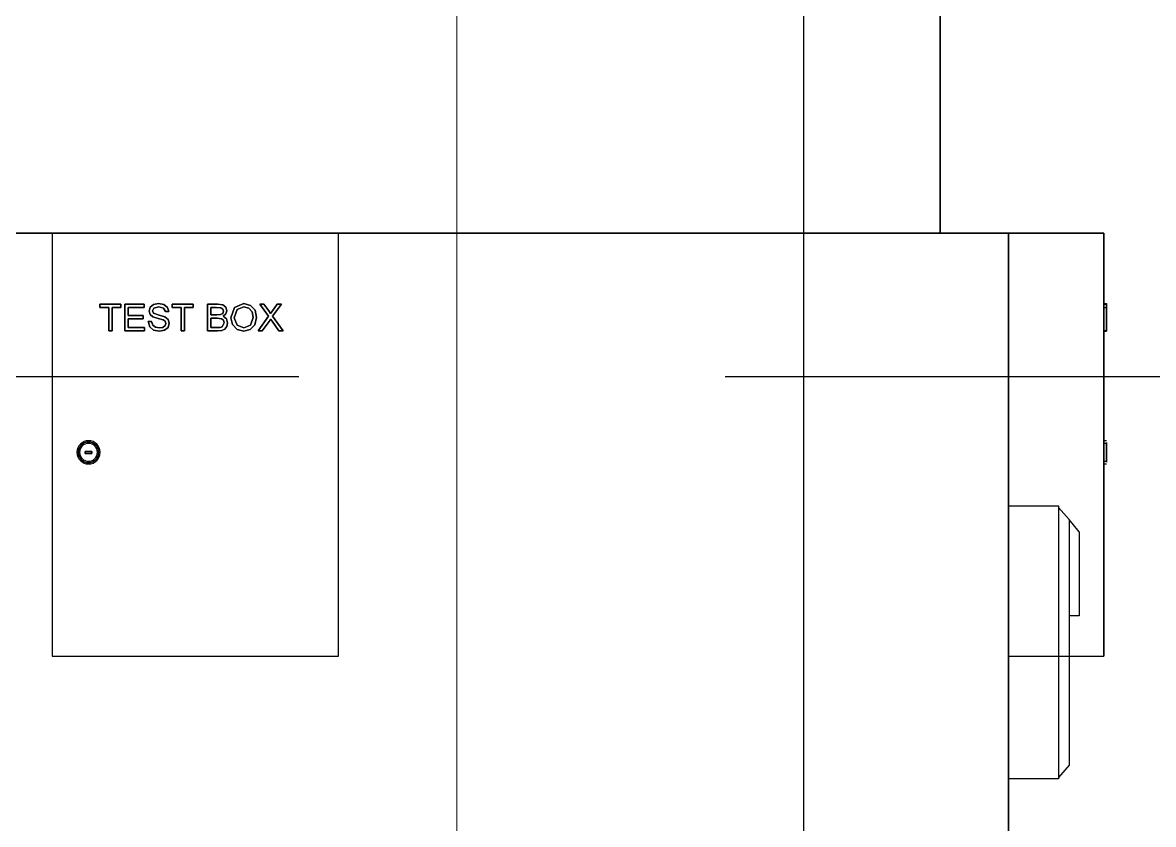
# Model space of a CAD drawing. Header units: millimetres. Extents: x -4391136 to -1798569, y -886572 to -291056.
# Drawn here: x -2232728 to -2231899, y -394274 to -393686 of the extents above; entities that cross this region are included whole.
import ezdxf

# ---------------------------------------------------------------- set-up
doc = ezdxf.new("R2010")
doc.units = ezdxf.units.MM
doc.set_wipeout_variables(frame=1)
doc.linetypes.add('TA_GL_005.00000', pattern=[13.75, 5, -1.25, 1.25, -1.25, 5])
for name, color, linetype in [('000 - 0_SYM_DWG_GRIDLINE_MAIN_COLOR_251', 7, 'Continuous'), ('000 - CONCRETE_COL_CUT_COLOR_5', 7, 'Continuous'), ('000 - CONCRETE_COL_WIPEOUT_', 7, 'Continuous'), ('000 - CONCRETE_WALL_MAIN_COLOR_1', 7, 'Continuous'), ('_PP-Dim', 7, 'Continuous'), ('Xref-E1-E4$0$E2_Ent2-CRD$0$A-200-M_WALL_EXT', 7, 'Continuous')]:
    doc.layers.add(name, color=color, linetype=linetype)
doc.styles.add('TA', font='', dxfattribs={"height": 4.5})
doc.styles.get('TA').set_extended_font_data('Cordia New')

# ---------------------------------------------------------------- blocks, each defined once
blk = doc.blocks.new('W-1-PP17-ENT2_REV00_20260527-020919_ELEVATION_2_ST')
at = {"layer": 'Xref-E1-E4$0$E2_Ent2-CRD$0$A-200-M_WALL_EXT', "color": 7, "lineweight": -3}
blk.add_line((970, 100790), (970, 102190), dxfattribs=at)
blk = doc.blocks.new('*U1514')
at = {"layer": '000 - 0_SYM_DWG_GRIDLINE_MAIN_COLOR_251', "color": 7, "linetype": 'ByBlock', "ltscale": 5}
blk.add_line((20, 0), (-622.815, 0), dxfattribs=at)
at = {"color": 7, "style": 'TA', "flags": 1}
blk.add_attdef('LOCATION', (6, -6), '', height=4.5, rotation=270, dxfattribs=at)
blk = doc.blocks.new('ACM_TEST BOX - test box-29066912-ENTRANCE 2 - ENLARGE ELEVATION 2')
at = {"layer": '000 - CONCRETE_WALL_MAIN_COLOR_1', "color": 7}
for p, q in [((-496019.84, 101990), (-496229.84, 101990)), ((-496229.84, 101990), (-496229.84, 101680)), ((-496229.84, 101990), (-496019.84, 101990)), ((-496019.84, 101680), (-496019.84, 101990)), ((-496179.36, 101937.99), (-496194.74, 101937.99)), ((-496194.74, 101937.99), (-496194.74, 101935.53)), ((-496194.74, 101935.53), (-496194.74, 101937.99)), ((-496194.74, 101937.99), (-496179.36, 101937.99)), ((-496179.36, 101935.53), (-496179.36, 101937.99)), ((-496179.36, 101937.99), (-496179.36, 101935.53)), ((-496162.44, 101937.99), (-496176.59, 101937.99)), ((-496176.59, 101937.99), (-496176.59, 101918.29)), ((-496176.59, 101918.29), (-496176.59, 101937.99)), ((-496176.59, 101937.99), (-496162.44, 101937.99)), ((-496162.44, 101935.53), (-496162.44, 101937.99)), ((-496162.44, 101937.99), (-496162.44, 101935.53)), ((-496155.4, 101937.62), (-496157.89, 101935.66)), ((-496157.89, 101935.66), (-496155.4, 101937.62)), ((-496151.75, 101938.29), (-496155.4, 101937.62)), ((-496155.4, 101937.62), (-496151.75, 101938.29)), ((-496147.85, 101937.59), (-496151.75, 101938.29)), ((-496151.75, 101938.29), (-496147.85, 101937.59)), ((-496145.26, 101935.53), (-496147.85, 101937.59)), ((-496147.85, 101937.59), (-496145.26, 101935.53)), ((-496126.44, 101937.99), (-496141.82, 101937.99)), ((-496141.82, 101937.99), (-496141.82, 101935.53)), ((-496141.82, 101935.53), (-496141.82, 101937.99)), ((-496141.82, 101937.99), (-496126.44, 101937.99)), ((-496126.44, 101935.53), (-496126.44, 101937.99)), ((-496126.44, 101937.99), (-496126.44, 101935.53)), ((-496108.46, 101937.99), (-496115.97, 101937.99)), ((-496115.97, 101937.99), (-496115.97, 101918.29)), ((-496115.97, 101918.29), (-496115.97, 101937.99)), ((-496115.97, 101937.99), (-496108.46, 101937.99)), ((-496104.78, 101937.41), (-496108.46, 101937.99)), ((-496108.46, 101937.99), (-496104.78, 101937.41)), ((-496102.61, 101935.63), (-496104.78, 101937.41)), ((-496104.78, 101937.41), (-496102.61, 101935.63)), ((-496089.35, 101938.29), (-496096.12, 101935.53)), ((-496096.12, 101935.53), (-496089.35, 101938.29)), ((-496084.45, 101937), (-496089.35, 101938.29)), ((-496089.35, 101938.29), (-496084.45, 101937)), ((-496081.12, 101933.38), (-496084.45, 101937)), ((-496084.45, 101937), (-496081.12, 101933.38)), ((-496074.56, 101937.99), (-496077.51, 101937.99)), ((-496077.51, 101937.99), (-496071.15, 101929.03)), ((-496071.15, 101929.03), (-496077.51, 101937.99)), ((-496077.51, 101937.99), (-496074.56, 101937.99)), ((-496070.98, 101932.94), (-496074.56, 101937.99)), ((-496074.56, 101937.99), (-496070.98, 101932.94)), ((-496064.82, 101937.99), (-496068.36, 101932.98)), ((-496068.36, 101932.98), (-496064.82, 101937.99)), ((-496068.18, 101929), (-496061.82, 101937.99)), ((-496061.82, 101937.99), (-496068.18, 101929)), ((-496061.82, 101937.99), (-496064.82, 101937.99)), ((-496064.82, 101937.99), (-496061.82, 101937.99)), ((-496194.74, 101935.53), (-496188.28, 101935.53)), ((-496188.28, 101935.53), (-496194.74, 101935.53)), ((-496188.28, 101935.53), (-496188.28, 101918.29)), ((-496188.28, 101918.29), (-496188.28, 101935.53)), ((-496185.82, 101918.29), (-496185.82, 101935.53)), ((-496185.82, 101935.53), (-496179.36, 101935.53)), ((-496179.36, 101935.53), (-496185.82, 101935.53)), ((-496185.82, 101935.53), (-496185.82, 101918.29)), ((-496174.13, 101929.68), (-496174.13, 101935.53)), ((-496174.13, 101935.53), (-496162.44, 101935.53)), ((-496162.44, 101935.53), (-496174.13, 101935.53)), ((-496174.13, 101935.53), (-496174.13, 101929.68)), ((-496163.05, 101929.68), (-496174.13, 101929.68)), ((-496174.13, 101929.68), (-496163.05, 101929.68)), ((-496163.05, 101927.22), (-496163.05, 101929.68)), ((-496163.05, 101929.68), (-496163.05, 101927.22)), ((-496157.89, 101935.66), (-496158.74, 101932.87)), ((-496158.74, 101932.87), (-496157.89, 101935.66)), ((-496158.74, 101932.87), (-496158.05, 101930.42)), ((-496158.05, 101930.42), (-496158.74, 101932.87)), ((-496158.05, 101930.42), (-496155.96, 101928.59)), ((-496155.96, 101928.59), (-496158.05, 101930.42)), ((-496156.28, 101932.94), (-496155.18, 101934.99)), ((-496155.18, 101934.99), (-496156.28, 101932.94)), ((-496155.5, 101931.24), (-496156.28, 101932.94)), ((-496156.28, 101932.94), (-496155.5, 101931.24)), ((-496155.96, 101928.59), (-496152.1, 101927.38)), ((-496152.1, 101927.38), (-496155.96, 101928.59)), ((-496151.48, 101929.86), (-496155.5, 101931.24)), ((-496155.5, 101931.24), (-496151.48, 101929.86)), ((-496155.18, 101934.99), (-496151.65, 101935.83)), ((-496151.65, 101935.83), (-496155.18, 101934.99)), ((-496151.65, 101935.83), (-496148.14, 101934.98)), ((-496148.14, 101934.98), (-496151.65, 101935.83)), ((-496147.12, 101928.63), (-496151.48, 101929.86)), ((-496151.48, 101929.86), (-496147.12, 101928.63)), ((-496148.14, 101934.98), (-496146.74, 101932.45)), ((-496146.74, 101932.45), (-496148.14, 101934.98)), ((-496144.74, 101926.63), (-496147.12, 101928.63)), ((-496147.12, 101928.63), (-496144.74, 101926.63)), ((-496146.74, 101932.45), (-496144.28, 101932.45)), ((-496144.28, 101932.45), (-496146.74, 101932.45)), ((-496144.28, 101932.45), (-496145.26, 101935.53)), ((-496145.26, 101935.53), (-496144.28, 101932.45)), ((-496141.82, 101935.53), (-496135.36, 101935.53)), ((-496135.36, 101935.53), (-496141.82, 101935.53)), ((-496135.36, 101935.53), (-496135.36, 101918.29)), ((-496135.36, 101918.29), (-496135.36, 101935.53)), ((-496132.9, 101918.29), (-496132.9, 101935.53)), ((-496132.9, 101935.53), (-496126.44, 101935.53)), ((-496126.44, 101935.53), (-496132.9, 101935.53)), ((-496132.9, 101935.53), (-496132.9, 101918.29)), ((-496113.51, 101929.99), (-496113.51, 101935.53)), ((-496113.51, 101935.53), (-496109.36, 101935.53)), ((-496109.36, 101935.53), (-496113.51, 101935.53)), ((-496113.51, 101935.53), (-496113.51, 101929.99)), ((-496109.02, 101929.99), (-496113.51, 101929.99)), ((-496113.51, 101929.99), (-496109.02, 101929.99)), ((-496109.36, 101935.53), (-496106.2, 101935.27)), ((-496106.2, 101935.27), (-496109.36, 101935.53)), ((-496106.39, 101930.2), (-496109.02, 101929.99)), ((-496109.02, 101929.99), (-496106.39, 101930.2)), ((-496104.81, 101931.11), (-496106.39, 101930.2)), ((-496106.39, 101930.2), (-496104.81, 101931.11)), ((-496106.2, 101935.27), (-496104.78, 101934.32)), ((-496104.78, 101934.32), (-496106.2, 101935.27)), ((-496104.28, 101932.71), (-496104.81, 101931.11)), ((-496104.81, 101931.11), (-496104.28, 101932.71)), ((-496104.78, 101934.32), (-496104.28, 101932.71)), ((-496104.28, 101932.71), (-496104.78, 101934.32)), ((-496104.48, 101929.06), (-496102.48, 101930.81)), ((-496102.48, 101930.81), (-496104.48, 101929.06)), ((-496102.05, 101927.23), (-496104.48, 101929.06)), ((-496104.48, 101929.06), (-496102.05, 101927.23)), ((-496101.82, 101933.11), (-496102.61, 101935.63)), ((-496102.61, 101935.63), (-496101.82, 101933.11)), ((-496102.48, 101930.81), (-496101.82, 101933.11)), ((-496101.82, 101933.11), (-496102.48, 101930.81)), ((-496096.12, 101935.53), (-496098.74, 101927.88)), ((-496098.74, 101927.88), (-496096.12, 101935.53)), ((-496096.28, 101927.86), (-496094.23, 101933.99)), ((-496094.23, 101933.99), (-496096.28, 101927.86)), ((-496094.23, 101933.99), (-496089.33, 101935.83)), ((-496089.33, 101935.83), (-496094.23, 101933.99)), ((-496089.33, 101935.83), (-496085.72, 101934.88)), ((-496085.72, 101934.88), (-496089.33, 101935.83)), ((-496085.72, 101934.88), (-496083.27, 101932.19)), ((-496083.27, 101932.19), (-496085.72, 101934.88)), ((-496083.27, 101932.19), (-496082.44, 101928.13)), ((-496082.44, 101928.13), (-496083.27, 101932.19)), ((-496079.97, 101928.11), (-496081.12, 101933.38)), ((-496081.12, 101933.38), (-496079.97, 101928.11)), ((-496071.15, 101929.03), (-496078.74, 101918.29)), ((-496078.74, 101918.29), (-496071.15, 101929.03)), ((-496069.77, 101930.98), (-496070.98, 101932.94)), ((-496070.98, 101932.94), (-496069.77, 101930.98)), ((-496068.36, 101932.98), (-496069.77, 101930.98)), ((-496069.77, 101930.98), (-496068.36, 101932.98)), ((-496060.59, 101918.29), (-496068.18, 101929)), ((-496068.18, 101929), (-496060.59, 101918.29)), ((-496174.13, 101920.76), (-496174.13, 101927.22)), ((-496174.13, 101927.22), (-496163.05, 101927.22)), ((-496163.05, 101927.22), (-496174.13, 101927.22)), ((-496174.13, 101927.22), (-496174.13, 101920.76)), ((-496162.13, 101920.76), (-496174.13, 101920.76)), ((-496174.13, 101920.76), (-496162.13, 101920.76)), ((-496162.13, 101918.29), (-496162.13, 101920.76)), ((-496162.13, 101920.76), (-496162.13, 101918.29)), ((-496159.36, 101925.06), (-496158.3, 101921.3)), ((-496156.9, 101925.06), (-496159.36, 101925.06)), ((-496159.36, 101925.06), (-496156.9, 101925.06)), ((-496158.3, 101921.3), (-496159.36, 101925.06)), ((-496158.3, 101921.3), (-496155.52, 101918.81)), ((-496155.52, 101918.81), (-496158.3, 101921.3)), ((-496156.1, 101922.6), (-496156.9, 101925.06)), ((-496156.75, 101924.62), (-496156.1, 101922.6)), ((-496154.17, 101921.04), (-496156.1, 101922.6)), ((-496156.1, 101922.6), (-496154.17, 101921.04)), ((-496151.22, 101920.45), (-496154.17, 101921.04)), ((-496154.17, 101921.04), (-496151.22, 101920.45)), ((-496152.1, 101927.38), (-496148.52, 101926.44)), ((-496148.52, 101926.44), (-496152.1, 101927.38)), ((-496148.64, 101920.9), (-496151.22, 101920.45)), ((-496151.22, 101920.45), (-496148.64, 101920.9)), ((-496146.98, 101922.13), (-496148.64, 101920.9)), ((-496148.64, 101920.9), (-496146.98, 101922.13)), ((-496148.52, 101926.44), (-496146.85, 101925.32)), ((-496146.85, 101925.32), (-496148.52, 101926.44)), ((-496147.4, 101918.75), (-496144.86, 101920.9)), ((-496144.86, 101920.9), (-496147.4, 101918.75)), ((-496146.44, 101923.79), (-496146.98, 101922.13)), ((-496146.98, 101922.13), (-496146.44, 101923.79)), ((-496146.85, 101925.32), (-496146.44, 101923.79)), ((-496146.44, 101923.79), (-496146.85, 101925.32)), ((-496144.86, 101920.9), (-496143.97, 101923.85)), ((-496143.97, 101923.85), (-496144.86, 101920.9)), ((-496143.97, 101923.85), (-496144.74, 101926.63)), ((-496144.74, 101926.63), (-496143.97, 101923.85)), ((-496113.51, 101920.76), (-496113.51, 101927.53)), ((-496113.51, 101927.53), (-496108.71, 101927.53)), ((-496108.71, 101927.53), (-496113.51, 101927.53)), ((-496113.51, 101927.53), (-496113.51, 101920.76)), ((-496108.47, 101920.76), (-496113.51, 101920.76)), ((-496113.51, 101920.76), (-496108.47, 101920.76)), ((-496108.71, 101927.53), (-496105.66, 101927.2)), ((-496105.66, 101927.2), (-496108.71, 101927.53)), ((-496106.64, 101920.85), (-496108.47, 101920.76)), ((-496108.47, 101920.76), (-496106.64, 101920.85)), ((-496105.09, 101921.39), (-496106.64, 101920.85)), ((-496106.64, 101920.85), (-496105.09, 101921.39)), ((-496105.66, 101927.2), (-496104.14, 101926.05)), ((-496104.14, 101926.05), (-496105.66, 101927.2)), ((-496103.67, 101924.14), (-496105.09, 101921.39)), ((-496105.09, 101921.39), (-496103.67, 101924.14)), ((-496104.14, 101926.05), (-496103.67, 101924.14)), ((-496103.67, 101924.14), (-496104.14, 101926.05)), ((-496103.22, 101919.63), (-496101.79, 101921.52)), ((-496101.79, 101921.52), (-496103.22, 101919.63)), ((-496101.21, 101924.17), (-496102.05, 101927.23)), ((-496102.05, 101927.23), (-496101.21, 101924.17)), ((-496101.79, 101921.52), (-496101.21, 101924.17)), ((-496101.21, 101924.17), (-496101.79, 101921.52)), ((-496098.74, 101927.88), (-496097.62, 101922.98)), ((-496097.62, 101922.98), (-496098.74, 101927.88)), ((-496097.62, 101922.98), (-496094.31, 101919.33)), ((-496094.31, 101919.33), (-496097.62, 101922.98)), ((-496094.31, 101922.43), (-496096.28, 101927.86)), ((-496096.28, 101927.86), (-496094.31, 101922.43)), ((-496089.37, 101920.45), (-496094.31, 101922.43)), ((-496094.31, 101922.43), (-496089.37, 101920.45)), ((-496084.39, 101922.45), (-496089.37, 101920.45)), ((-496089.37, 101920.45), (-496084.39, 101922.45)), ((-496084.59, 101919.2), (-496081.18, 101922.77)), ((-496081.18, 101922.77), (-496084.59, 101919.2)), ((-496082.44, 101928.13), (-496084.39, 101922.45)), ((-496084.39, 101922.45), (-496082.44, 101928.13)), ((-496081.18, 101922.77), (-496079.97, 101928.11)), ((-496079.97, 101928.11), (-496081.18, 101922.77)), ((-496075.75, 101918.29), (-496070.81, 101925.29)), ((-496070.81, 101925.29), (-496075.75, 101918.29)), ((-496070.81, 101925.29), (-496069.65, 101926.91)), ((-496069.65, 101926.91), (-496070.81, 101925.29)), ((-496069.65, 101926.91), (-496068.6, 101925.43)), ((-496068.6, 101925.43), (-496069.65, 101926.91)), ((-496068.6, 101925.43), (-496063.54, 101918.29)), ((-496063.54, 101918.29), (-496068.6, 101925.43)), ((-496188.28, 101918.29), (-496185.82, 101918.29)), ((-496185.82, 101918.29), (-496188.28, 101918.29)), ((-496176.59, 101918.29), (-496162.13, 101918.29)), ((-496162.13, 101918.29), (-496176.59, 101918.29)), ((-496155.52, 101918.81), (-496151.12, 101917.99)), ((-496151.12, 101917.99), (-496155.52, 101918.81)), ((-496151.12, 101917.99), (-496147.4, 101918.75)), ((-496147.4, 101918.75), (-496151.12, 101917.99)), ((-496135.36, 101918.29), (-496132.9, 101918.29)), ((-496132.9, 101918.29), (-496135.36, 101918.29)), ((-496115.97, 101918.29), (-496108.52, 101918.29)), ((-496108.52, 101918.29), (-496115.97, 101918.29)), ((-496108.52, 101918.29), (-496105.36, 101918.63)), ((-496105.36, 101918.63), (-496108.52, 101918.29)), ((-496105.36, 101918.63), (-496103.22, 101919.63)), ((-496103.22, 101919.63), (-496105.36, 101918.63)), ((-496094.31, 101919.33), (-496089.36, 101917.99)), ((-496089.36, 101917.99), (-496094.31, 101919.33)), ((-496089.36, 101917.99), (-496084.59, 101919.2)), ((-496084.59, 101919.2), (-496089.36, 101917.99)), ((-496078.74, 101918.29), (-496075.75, 101918.29)), ((-496075.75, 101918.29), (-496078.74, 101918.29)), ((-496063.54, 101918.29), (-496060.59, 101918.29)), ((-496060.59, 101918.29), (-496063.54, 101918.29)), ((-496205.71, 101828.52), (-496205.71, 101830.01)), ((-496205.71, 101830.01), (-496200.71, 101830.01)), ((-496200.71, 101830.01), (-496205.71, 101830.01)), ((-496205.71, 101830.01), (-496205.71, 101828.52)), ((-496200.71, 101830.01), (-496200.71, 101828.52)), ((-496200.71, 101828.52), (-496200.71, 101830.01)), ((-496200.71, 101828.52), (-496205.71, 101828.52)), ((-496205.71, 101828.52), (-496200.71, 101828.52)), ((-496229.84, 101680), (-496019.84, 101680))]:
    blk.add_line(p, q, dxfattribs=at)
for radius, start, end in [(8.51, 0, 180), (8.51, 0, 180), (8.51, 180, 0), (8.51, 180, 0), (7.56, 0, 180), (7.56, 0, 180), (7.56, 180, 0), (7.56, 180, 0), (6.56, 0, 180), (6.56, 0, 180), (6.56, 180, 0), (6.56, 180, 0)]:
    blk.add_arc((-496203.12, 101829.32), radius, start, end, dxfattribs=at)
blk = doc.blocks.new('ACM_TEST BOX - test box-V120-ENTRANCE 2 - ENLARGE ELEVATION 2')
at = {"layer": '000 - CONCRETE_WALL_MAIN_COLOR_1', "color": 7}
for p, q in [((-495458.95, 101990), (-495628.95, 101990)), ((-495628.95, 101990), (-495458.95, 101990)), ((-495458.95, 101990), (-495458.95, 101680)), ((-495458.95, 101680), (-495458.95, 101990)), ((-495458.95, 101937.62), (-495458.95, 101938.29)), ((-495458.95, 101938.29), (-495458.95, 101937.59)), ((-495458.95, 101938.29), (-495456.95, 101938.29)), ((-495458.95, 101935.53), (-495458.95, 101938.29)), ((-495458.95, 101938.29), (-495458.95, 101937)), ((-495458.95, 101938.29), (-495456.95, 101938.29)), ((-495458.95, 101935.53), (-495458.95, 101937.99)), ((-495458.95, 101937.99), (-495458.95, 101935.53)), ((-495458.95, 101937.99), (-495456.95, 101937.99)), ((-495458.95, 101937.99), (-495456.95, 101937.99)), ((-495458.95, 101918.29), (-495458.95, 101937.99)), ((-495458.95, 101937.99), (-495458.95, 101935.53)), ((-495458.95, 101937.99), (-495456.95, 101937.99)), ((-495458.95, 101937.99), (-495456.95, 101937.99)), ((-495458.95, 101935.53), (-495458.95, 101937.99)), ((-495458.95, 101937.99), (-495458.95, 101935.53)), ((-495458.95, 101918.29), (-495458.95, 101937.99)), ((-495458.95, 101929.03), (-495458.95, 101937.99)), ((-495458.95, 101937.99), (-495458.95, 101932.94)), ((-495458.95, 101932.98), (-495458.95, 101937.99)), ((-495458.95, 101937.99), (-495458.95, 101929)), ((-495458.95, 101937.99), (-495456.95, 101937.99)), ((-495458.95, 101937.99), (-495456.95, 101937.99)), ((-495458.95, 101937.99), (-495456.95, 101937.99)), ((-495458.95, 101937.99), (-495456.95, 101937.99)), ((-495458.95, 101935.66), (-495458.95, 101937.62)), ((-495458.95, 101937.59), (-495458.95, 101935.53)), ((-495458.95, 101937.41), (-495458.95, 101935.63)), ((-495458.95, 101937), (-495458.95, 101933.38)), ((-495456.95, 101937.59), (-495456.95, 101938.29)), ((-495456.95, 101938.29), (-495456.95, 101937.62)), ((-495456.95, 101937), (-495456.95, 101938.29)), ((-495456.95, 101938.29), (-495456.95, 101935.53)), ((-495456.95, 101935.53), (-495456.95, 101937.99)), ((-495456.95, 101937.99), (-495456.95, 101935.53)), ((-495456.95, 101935.53), (-495456.95, 101937.99)), ((-495456.95, 101937.99), (-495456.95, 101918.29)), ((-495456.95, 101935.53), (-495456.95, 101937.99)), ((-495456.95, 101937.99), (-495456.95, 101935.53)), ((-495456.95, 101937.99), (-495456.95, 101918.29)), ((-495456.95, 101929), (-495456.95, 101937.99)), ((-495456.95, 101937.99), (-495456.95, 101932.98)), ((-495456.95, 101932.94), (-495456.95, 101937.99)), ((-495456.95, 101937.99), (-495456.95, 101929.03)), ((-495456.95, 101937.62), (-495456.95, 101935.66)), ((-495456.95, 101935.53), (-495456.95, 101937.59)), ((-495456.95, 101935.63), (-495456.95, 101937.41)), ((-495456.95, 101933.38), (-495456.95, 101937)), ((-495458.95, 101934.98), (-495458.95, 101935.83)), ((-495458.95, 101935.83), (-495458.95, 101934.99)), ((-495458.95, 101934.88), (-495458.95, 101935.83)), ((-495458.95, 101935.83), (-495458.95, 101933.99)), ((-495458.95, 101932.87), (-495458.95, 101935.66)), ((-495458.95, 101935.63), (-495458.95, 101933.11)), ((-495458.95, 101918.29), (-495458.95, 101935.53)), ((-495458.95, 101935.53), (-495458.95, 101918.29)), ((-495458.95, 101935.53), (-495456.95, 101935.53)), ((-495458.95, 101935.53), (-495456.95, 101935.53)), ((-495458.95, 101935.53), (-495456.95, 101935.53)), ((-495458.95, 101935.53), (-495456.95, 101935.53)), ((-495458.95, 101935.53), (-495458.95, 101929.68)), ((-495458.95, 101935.53), (-495458.95, 101932.45)), ((-495458.95, 101918.29), (-495458.95, 101935.53)), ((-495458.95, 101935.53), (-495458.95, 101918.29)), ((-495458.95, 101935.53), (-495458.95, 101929.99)), ((-495458.95, 101927.88), (-495458.95, 101935.53)), ((-495458.95, 101934.32), (-495458.95, 101935.27)), ((-495458.95, 101934.99), (-495458.95, 101932.94)), ((-495458.95, 101932.45), (-495458.95, 101934.98)), ((-495458.95, 101932.19), (-495458.95, 101934.88)), ((-495458.95, 101932.71), (-495458.95, 101934.32)), ((-495458.95, 101933.99), (-495458.95, 101927.86)), ((-495458.95, 101933.38), (-495458.95, 101928.11)), ((-495458.95, 101933.11), (-495458.95, 101930.81)), ((-495458.95, 101930.98), (-495458.95, 101932.98)), ((-495458.95, 101932.94), (-495458.95, 101931.24)), ((-495458.95, 101932.94), (-495458.95, 101930.98)), ((-495458.95, 101930.42), (-495458.95, 101932.87)), ((-495458.95, 101931.11), (-495458.95, 101932.71)), ((-495458.95, 101928.13), (-495458.95, 101932.19)), ((-495458.95, 101931.24), (-495458.95, 101929.86)), ((-495458.95, 101930.2), (-495458.95, 101931.11)), ((-495458.95, 101930.81), (-495458.95, 101929.06)), ((-495458.95, 101928.59), (-495458.95, 101930.42)), ((-495458.95, 101929.86), (-495458.95, 101928.63)), ((-495458.95, 101929.68), (-495458.95, 101927.22)), ((-495458.95, 101929.06), (-495458.95, 101927.23)), ((-495458.95, 101918.29), (-495458.95, 101929.03)), ((-495458.95, 101929), (-495458.95, 101918.29)), ((-495458.95, 101928.63), (-495458.95, 101926.63)), ((-495458.95, 101927.38), (-495458.95, 101928.59)), ((-495456.95, 101934.99), (-495456.95, 101935.83)), ((-495456.95, 101935.83), (-495456.95, 101934.98)), ((-495456.95, 101933.99), (-495456.95, 101935.83)), ((-495456.95, 101935.83), (-495456.95, 101934.88)), ((-495456.95, 101935.66), (-495456.95, 101932.87)), ((-495456.95, 101933.11), (-495456.95, 101935.63)), ((-495456.95, 101918.29), (-495456.95, 101935.53)), ((-495456.95, 101935.53), (-495456.95, 101918.29)), ((-495456.95, 101929.68), (-495456.95, 101935.53)), ((-495456.95, 101932.45), (-495456.95, 101935.53)), ((-495456.95, 101918.29), (-495456.95, 101935.53)), ((-495456.95, 101935.53), (-495456.95, 101918.29)), ((-495456.95, 101929.99), (-495456.95, 101935.53)), ((-495456.95, 101935.53), (-495456.95, 101927.88)), ((-495456.95, 101935.27), (-495456.95, 101934.32)), ((-495456.95, 101932.94), (-495456.95, 101934.99)), ((-495456.95, 101934.98), (-495456.95, 101932.45)), ((-495456.95, 101934.88), (-495456.95, 101932.19)), ((-495456.95, 101934.32), (-495456.95, 101932.71)), ((-495456.95, 101927.86), (-495456.95, 101933.99)), ((-495456.95, 101928.11), (-495456.95, 101933.38)), ((-495456.95, 101930.81), (-495456.95, 101933.11)), ((-495456.95, 101932.98), (-495456.95, 101930.98)), ((-495456.95, 101931.24), (-495456.95, 101932.94)), ((-495456.95, 101930.98), (-495456.95, 101932.94)), ((-495456.95, 101932.87), (-495456.95, 101930.42)), ((-495456.95, 101932.71), (-495456.95, 101931.11)), ((-495456.95, 101932.19), (-495456.95, 101928.13)), ((-495456.95, 101929.86), (-495456.95, 101931.24)), ((-495456.95, 101931.11), (-495456.95, 101930.2)), ((-495456.95, 101929.06), (-495456.95, 101930.81)), ((-495456.95, 101930.42), (-495456.95, 101928.59)), ((-495456.95, 101928.63), (-495456.95, 101929.86)), ((-495456.95, 101927.22), (-495456.95, 101929.68)), ((-495456.95, 101927.23), (-495456.95, 101929.06)), ((-495456.95, 101929.03), (-495456.95, 101918.29)), ((-495456.95, 101918.29), (-495456.95, 101929)), ((-495456.95, 101926.63), (-495456.95, 101928.63)), ((-495456.95, 101928.59), (-495456.95, 101927.38)), ((-495458.95, 101922.45), (-495458.95, 101928.13)), ((-495458.95, 101928.11), (-495458.95, 101922.77)), ((-495458.95, 101922.98), (-495458.95, 101927.88)), ((-495458.95, 101927.86), (-495458.95, 101922.43)), ((-495458.95, 101927.53), (-495458.95, 101920.76)), ((-495458.95, 101926.44), (-495458.95, 101927.38)), ((-495458.95, 101927.23), (-495458.95, 101924.17)), ((-495458.95, 101927.22), (-495458.95, 101920.76)), ((-495458.95, 101926.05), (-495458.95, 101927.2)), ((-495458.95, 101925.43), (-495458.95, 101926.91)), ((-495458.95, 101926.91), (-495458.95, 101925.29)), ((-495458.95, 101926.63), (-495458.95, 101923.85)), ((-495458.95, 101925.32), (-495458.95, 101926.44)), ((-495458.95, 101924.14), (-495458.95, 101926.05)), ((-495458.95, 101918.29), (-495458.95, 101925.43)), ((-495458.95, 101923.79), (-495458.95, 101925.32)), ((-495458.95, 101925.29), (-495458.95, 101918.29)), ((-495458.95, 101925.06), (-495458.95, 101922.6)), ((-495458.95, 101921.3), (-495458.95, 101925.06)), ((-495458.95, 101924.17), (-495458.95, 101921.52)), ((-495458.95, 101921.39), (-495458.95, 101924.14)), ((-495458.95, 101923.85), (-495458.95, 101920.9)), ((-495458.95, 101922.13), (-495458.95, 101923.79)), ((-495458.95, 101919.33), (-495458.95, 101922.98)), ((-495458.95, 101922.77), (-495458.95, 101919.2)), ((-495458.95, 101922.6), (-495458.95, 101921.04)), ((-495458.95, 101920.45), (-495458.95, 101922.45)), ((-495458.95, 101922.43), (-495458.95, 101920.45)), ((-495458.95, 101920.9), (-495458.95, 101922.13)), ((-495458.95, 101921.52), (-495458.95, 101919.63)), ((-495458.95, 101918.81), (-495458.95, 101921.3)), ((-495458.95, 101921.04), (-495458.95, 101920.45)), ((-495458.95, 101920.9), (-495458.95, 101918.75)), ((-495458.95, 101920.76), (-495458.95, 101918.29)), ((-495456.95, 101928.13), (-495456.95, 101922.45)), ((-495456.95, 101922.77), (-495456.95, 101928.11)), ((-495456.95, 101927.88), (-495456.95, 101922.98)), ((-495456.95, 101922.43), (-495456.95, 101927.86)), ((-495456.95, 101920.76), (-495456.95, 101927.53)), ((-495456.95, 101927.38), (-495456.95, 101926.44)), ((-495456.95, 101924.17), (-495456.95, 101927.23)), ((-495456.95, 101920.76), (-495456.95, 101927.22)), ((-495456.95, 101927.2), (-495456.95, 101926.05)), ((-495456.95, 101925.29), (-495456.95, 101926.91)), ((-495456.95, 101926.91), (-495456.95, 101925.43)), ((-495456.95, 101923.85), (-495456.95, 101926.63)), ((-495456.95, 101926.44), (-495456.95, 101925.32)), ((-495456.95, 101926.05), (-495456.95, 101924.14)), ((-495456.95, 101925.43), (-495456.95, 101918.29)), ((-495456.95, 101925.32), (-495456.95, 101923.79)), ((-495456.95, 101918.29), (-495456.95, 101925.29)), ((-495456.95, 101925.06), (-495456.95, 101921.3)), ((-495456.95, 101922.6), (-495456.95, 101925.06)), ((-495456.95, 101921.52), (-495456.95, 101924.17)), ((-495456.95, 101924.14), (-495456.95, 101921.39)), ((-495456.95, 101920.9), (-495456.95, 101923.85)), ((-495456.95, 101923.79), (-495456.95, 101922.13)), ((-495456.95, 101922.98), (-495456.95, 101919.33)), ((-495456.95, 101919.2), (-495456.95, 101922.77)), ((-495456.95, 101921.04), (-495456.95, 101922.6)), ((-495456.95, 101922.45), (-495456.95, 101920.45)), ((-495456.95, 101920.45), (-495456.95, 101922.43)), ((-495456.95, 101922.13), (-495456.95, 101920.9)), ((-495456.95, 101919.63), (-495456.95, 101921.52)), ((-495456.95, 101921.3), (-495456.95, 101918.81)), ((-495456.95, 101920.45), (-495456.95, 101921.04)), ((-495456.95, 101918.75), (-495456.95, 101920.9)), ((-495456.95, 101918.29), (-495456.95, 101920.76)), ((-495458.95, 101919.63), (-495458.95, 101918.63)), ((-495458.95, 101917.99), (-495458.95, 101919.33)), ((-495458.95, 101919.2), (-495458.95, 101917.99)), ((-495458.95, 101917.99), (-495458.95, 101918.81)), ((-495458.95, 101918.75), (-495458.95, 101917.99)), ((-495456.95, 101918.29), (-495458.95, 101918.29)), ((-495458.95, 101918.29), (-495456.95, 101918.29)), ((-495456.95, 101918.29), (-495458.95, 101918.29)), ((-495458.95, 101918.29), (-495456.95, 101918.29)), ((-495458.95, 101917.99), (-495456.95, 101917.99)), ((-495458.95, 101917.99), (-495456.95, 101917.99)), ((-495456.95, 101918.63), (-495456.95, 101919.63)), ((-495456.95, 101919.33), (-495456.95, 101917.99)), ((-495456.95, 101917.99), (-495456.95, 101919.2)), ((-495456.95, 101918.81), (-495456.95, 101917.99)), ((-495456.95, 101917.99), (-495456.95, 101918.75)), ((-495456.95, 101837.83), (-495458.95, 101837.83)), ((-495458.95, 101829.32), (-495458.95, 101837.54)), ((-495458.95, 101837.54), (-495458.95, 101829.32)), ((-495458.95, 101829.32), (-495458.95, 101836.62)), ((-495458.95, 101836.62), (-495458.95, 101829.32)), ((-495456.95, 101835.88), (-495458.95, 101835.88)), ((-495458.95, 101829.32), (-495458.95, 101835.66)), ((-495458.95, 101835.66), (-495458.95, 101829.32)), ((-495458.95, 101830.01), (-495458.95, 101828.52)), ((-495458.95, 101828.52), (-495458.95, 101830.01)), ((-495458.95, 101829.32), (-495458.95, 101821.1)), ((-495458.95, 101821.1), (-495458.95, 101829.32)), ((-495458.95, 101829.32), (-495458.95, 101822.02)), ((-495458.95, 101822.02), (-495458.95, 101829.32)), ((-495458.95, 101829.32), (-495458.95, 101822.99)), ((-495458.95, 101822.99), (-495458.95, 101829.32)), ((-495456.95, 101829.32), (-495456.95, 101836.62)), ((-495456.95, 101836.62), (-495456.95, 101829.32)), ((-495456.95, 101829.32), (-495456.95, 101835.66)), ((-495456.95, 101835.66), (-495456.95, 101829.32)), ((-495456.95, 101830.01), (-495456.95, 101828.52)), ((-495456.95, 101828.52), (-495456.95, 101830.01)), ((-495456.95, 101829.32), (-495456.95, 101829.32)), ((-495456.95, 101829.32), (-495456.95, 101829.32)), ((-495456.95, 101829.32), (-495456.95, 101822.02)), ((-495456.95, 101822.02), (-495456.95, 101829.32)), ((-495456.95, 101829.32), (-495456.95, 101822.99)), ((-495456.95, 101822.99), (-495456.95, 101829.32)), ((-495458.95, 101822.76), (-495456.95, 101822.76)), ((-495458.95, 101820.81), (-495456.95, 101820.81)), ((-495528.95, 101680), (-495458.95, 101680)), ((-495528.95, 101680), (-495458.95, 101680))]:
    blk.add_line(p, q, dxfattribs=at)
blk = doc.blocks.new('DPA_LIGHTING_WALL MOUNT_WLL711 1 - 10W LED_use_-35905488-ENTRANCE 2 - ENLARGE ELEVATION 2')
at = {"layer": '000 - CONCRETE_WALL_MAIN_COLOR_1', "color": 7}
for p, q in [((-495528.95, 101790), (-495492.24, 101790)), ((-495528.95, 101590), (-495528.95, 101790)), ((-495492.24, 101790), (-495492.24, 101590)), ((-495484.28, 101780), (-495492.24, 101789)), ((-495476.95, 101771.02), (-495484.28, 101780)), ((-495484.28, 101780), (-495484.28, 101600)), ((-495476.95, 101771.02), (-495476.95, 101709.44)), ((-495476.95, 101709.44), (-495484.28, 101709.44)), ((-495484.28, 101600), (-495492.24, 101591)), ((-495492.24, 101590), (-495528.95, 101590))]:
    blk.add_line(p, q, dxfattribs=at)
blk = doc.blocks.new('DPA_LIGHTING_WALL MOUNT_WLL711 1 - 10W LED_use_-V130-ENTRANCE 2 - ENLARGE ELEVATION 2')
at = {"layer": '000 - CONCRETE_WALL_MAIN_COLOR_1', "color": 7}
for p, q in [((-495528.95, 101590), (-495528.95, 101680)), ((-495492.24, 101680), (-495492.24, 101590)), ((-495484.28, 101680), (-495484.28, 101600)), ((-495484.28, 101600), (-495492.24, 101591)), ((-495492.24, 101590), (-495528.95, 101590))]:
    blk.add_line(p, q, dxfattribs=at)
blk = doc.blocks.new('A$C3de08056')
at = {"layer": '000 - CONCRETE_WALL_MAIN_COLOR_1', "lineweight": 9}
h = blk.add_hatch(dxfattribs=at)
h.set_pattern_fill('FP_5', style=0, pattern_type=2)
h.set_pattern_definition([(90, (-5209.9, -3900), (-600, 4e-14), [])])
h.paths.add_polyline_path([(-28499.92, -4200), (-5104.92, -4200), (-5104.92, -3900), (-28499.92, -3900), (-28499.92, -4130.12)])
h = blk.add_hatch(dxfattribs=at)
h.set_pattern_fill('FP_1', style=0, pattern_type=2)
h.set_pattern_definition([(90, (-5209.9, -4840), (-600, 4e-14), [])])
h.paths.add_polyline_path([(-28609.92, -5100), (-28597.42, -5100), (-28597.42, -5095), (-28002.42, -5095), (-28002.42, -5100), (-27998.13, -5100), (-27998.13, -5095), (-27403.13, -5095), (-27403.13, -5100), (-27398.85, -5100), (-27398.85, -5095), (-26803.85, -5095), (-26803.85, -5100), (-26799.56, -5100), (-26799.56, -5095), (-26204.56, -5095), (-26204.56, -5100), (-26200.27, -5100), (-26200.27, -5095), (-25605.27, -5095), (-25605.27, -5100), (-25600.99, -5100), (-25600.99, -5095), (-25005.99, -5095), (-25005.99, -5100), (-25001.7, -5100), (-25001.7, -5095), (-24406.7, -5095), (-24406.7, -5100), (-24402.42, -5100), (-24402.42, -5095), (-23807.42, -5095), (-23807.42, -5100), (-23803.13, -5100), (-23803.13, -5095), (-23208.13, -5095), (-23208.13, -5100), (-23203.85, -5100), (-23203.85, -5095), (-22608.85, -5095), (-22608.85, -5100), (-22604.56, -5100), (-22604.56, -5095), (-22009.56, -5095), (-22009.56, -5100), (-22005.27, -5100), (-22005.27, -5095), (-21410.27, -5095), (-21410.27, -5100), (-21405.99, -5100), (-21405.99, -5095), (-20810.99, -5095), (-20810.99, -5100), (-20806.7, -5100), (-20806.7, -5095), (-20211.7, -5095), (-20211.7, -5100), (-20207.42, -5100), (-20207.42, -5095), (-19612.42, -5095), (-19612.42, -5099.94), (-19607.42, -5099.89), (-19607.42, -5095), (-19128.42, -5094.46), (-6372.42, -4950), (-6372.42, -4945), (-5177.63, -4945), (-5177.63, -4950), (-5172.85, -4950), (-5172.85, -4945), (-5054.92, -4945), (-5054.92, -4850), (-28649.92, -4850), (-28649.92, -5100)])
h.paths.add_polyline_path([(-26298.1, -4840), (-5054.92, -4840), (-5054.92, -4200), (-5545.81, -4200), (-5545.81, -4510), (-5755.81, -4510), (-5755.81, -4200), (-26290.81, -4200), (-26290.81, -4510), (-26500.81, -4510), (-26500.81, -4200), (-28649.92, -4200), (-28649.92, -4840), (-26547.99, -4840)])
h.paths.add_polyline_path([(-28290.47, -4527.5), (-28306.88, -4521.91), (-28316.62, -4508.5), (-28316.25, -4490.99), (-28306.56, -4477.73), (-28290.47, -4472.5), (-28274.06, -4478.09), (-28264.32, -4492.27), (-28264.68, -4509.01), (-28274.38, -4522.27), (-28288.13, -4526.74)])
h.paths.add_polyline_path([(-28288.47, -4516.67), (-28278.1, -4512.37), (-28274.25, -4502), (-28279.72, -4502), (-28282.47, -4508.14), (-28288.47, -4510.66), (-28288.47, -4515.88)])
h.paths.add_polyline_path([(-28292.47, -4516.67), (-28292.47, -4510.66), (-28298.53, -4508.12), (-28301.97, -4502), (-28307.05, -4502.22), (-28302.3, -4512.6), (-28294.39, -4515.88)])
h.paths.add_polyline_path([(-28301.97, -4498), (-28301.22, -4498), (-28298.53, -4491.88), (-28292.47, -4489.34), (-28292.47, -4483.33), (-28302.84, -4487.63), (-28306.69, -4498), (-28305.41, -4498)])
h.paths.add_polyline_path([(-28273.8, -4498), (-28278.64, -4487.4), (-28288.47, -4483.33), (-28288.47, -4489.34), (-28282.2, -4492.27), (-28278.97, -4498), (-28274.25, -4498)])
h.paths.add_polyline_path([(-28290.47, -4343.87), (-28295.56, -4343.11), (-28296.12, -4338.28), (-28296.4, -4333.45), (-28296, -4326.91), (-28295.56, -4326.36), (-28301.08, -4325.77), (-28305.47, -4323.03), (-28305.47, -4314.16), (-28300.13, -4311.31), (-28297.32, -4310.85), (-28297.54, -4308.62), (-28301.47, -4306.35), (-28301.47, -4303.78), (-28303.93, -4303.78), (-28304.07, -4304.95), (-28307.83, -4315.21), (-28309.87, -4315.21), (-28310.17, -4303.78), (-28311.79, -4303.78), (-28309.97, -4299.48), (-28311.74, -4296.15), (-28309.87, -4296.15), (-28309.95, -4282.02), (-28311.25, -4279.78), (-28311.25, -4275.63), (-28309.87, -4273.33), (-28307.48, -4272.07), (-28302.79, -4271.93), (-28299.95, -4271.93), (-28295.63, -4265.03), (-28293.93, -4265.03), (-28293.93, -4263), (-28287.01, -4263), (-28287.01, -4265.03), (-28285.31, -4265.03), (-28280.99, -4271.93), (-28279.52, -4271.93), (-28279.89, -4283.48), (-28282.4, -4283.48), (-28282.06, -4292.15), (-28279.47, -4293.65), (-28279.47, -4306.35), (-28283.62, -4308.74), (-28283.4, -4311.03), (-28278.76, -4312.1), (-28275.47, -4314.16), (-28275.47, -4323.03), (-28279.86, -4325.77), (-28285.38, -4326.84), (-28284.53, -4326.97), (-28285.11, -4330.91), (-28285.31, -4331.68), (-28284.53, -4332.05), (-28285.11, -4335.74), (-28285.31, -4336.51), (-28284.53, -4336.88), (-28284.96, -4340), (-28285.38, -4343.11)])
h.paths.add_polyline_path([(-28314.75, -4300.81), (-28314.75, -4299.16), (-28313.9, -4300)])
h.paths.add_polyline_path([(-28311.9, -4298), (-28312.52, -4296.25), (-28311.74, -4296.15)])
h.paths.add_polyline_path([(-28302.51, -4296.15), (-28301.47, -4296.15), (-28301.47, -4293.65), (-28298.54, -4291.34), (-28298.87, -4283.48), (-28302.79, -4283.48), (-28302.79, -4296.15)])
h.paths.add_polyline_path([(-28306.42, -4279.2), (-28305.12, -4278.45), (-28305.12, -4276.95), (-28306.42, -4276.2), (-28307.72, -4276.95), (-28307.72, -4278.45), (-28306.81, -4279.15)])
at = {"layer": '000 - CONCRETE_WALL_MAIN_COLOR_1', "color": 7}
for p, q in [((-5104.92, -4200), (-5104.92, -3900)), ((-5104.92, -3900), (-5104.92, -4200)), ((-5104.92, -4200), (-5104.92, -3900)), ((-5104.92, -4200), (-5104.92, -3900)), ((-5054.92, -4200), (-28649.92, -4200)), ((-28499.92, -4200), (-5204.92, -4200)), ((-28499.92, -4200), (-5104.92, -4200)), ((-5204.92, -4200), (-5054.92, -4200)), ((-5054.92, -4200), (-5204.92, -4200)), ((-5054.92, -4200), (-5204.92, -4200)), ((-5204.92, -4200), (-5104.92, -4200)), ((-5104.92, -4200), (-5204.92, -4200)), ((-5204.92, -4200), (-5104.92, -4200)), ((-5054.92, -4840), (-5054.92, -4200)), ((-5054.92, -4200), (-5054.92, -4840)), ((-5054.92, -4840), (-5054.92, -4200)), ((-5054.92, -4510), (-5054.92, -4840))]:
    blk.add_line(p, q, dxfattribs=at)
for name in ['ACM_TEST BOX - test box-29066912-ENTRANCE 2 - ENLARGE ELEVATION 2', 'ACM_TEST BOX - test box-V120-ENTRANCE 2 - ENLARGE ELEVATION 2', 'DPA_LIGHTING_WALL MOUNT_WLL711 1 - 10W LED_use_-35905488-ENTRANCE 2 - ENLARGE ELEVATION 2', 'DPA_LIGHTING_WALL MOUNT_WLL711 1 - 10W LED_use_-V130-ENTRANCE 2 - ENLARGE ELEVATION 2', 'DPA_LIGHTING_WALL MOUNT_WLL711 1 - 10W LED_use_-V130-ENTRANCE 2 - ENLARGE ELEVATION 2']:
    blk.add_blockref(name, (490474.03, -106190), dxfattribs=at)
blk = doc.blocks.new('W-1-PP17-ENT2_REV00_20260527-020919_ELEVATION_2_EX')
at = {"color": 7}
blk.add_blockref('A$C3de08056', (6174.92, 106190), dxfattribs=at)

msp = doc.modelspace()

# ---------------------------------------------------------------- block references
at = {"layer": '000 - 0_SYM_DWG_GRIDLINE_MAIN_COLOR_251', "color": 7, "linetype": 'TA_GL_005.00000', "xscale": 50, "yscale": 50, "zscale": 50, "rotation": 180}
msp.add_blockref('*U1514', (-2259650.24, -393945.5), dxfattribs=at)
at = {"layer": '_PP-Dim', "color": 7}
msp.add_blockref('W-1-PP17-ENT2_REV00_20260527-020919_ELEVATION_2_ST', (-2233125.24, -495830.45), dxfattribs=at)

# ---------------------------------------------------------------- next in the draw order: block references
at = {"color": 7}
msp.add_blockref('W-1-PP17-ENT2_REV00_20260527-020919_ELEVATION_2_EX', (-2233125.24, -495830.45), dxfattribs=at)

doc.saveas('drawing.dxf')
